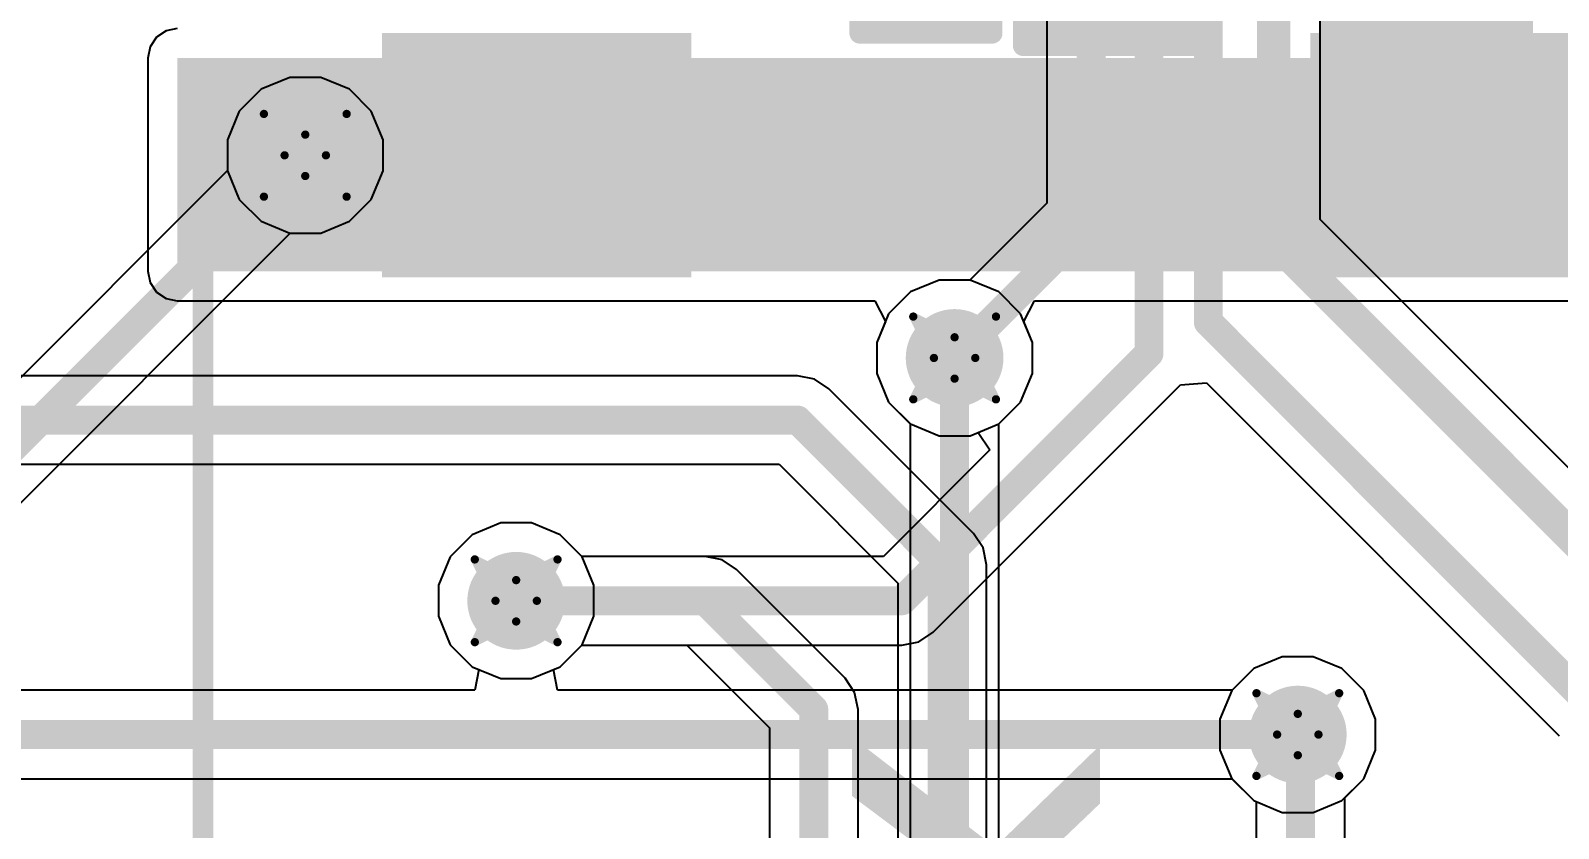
# Model space of a CAD drawing. Header units: inches. Extents: x -3 to 289, y -11 to 89.
# Drawn here: x 107.12 to 116.51, y 3.55 to 8.44 of the extents above; entities that cross this region are included whole.
import ezdxf

# ---------------------------------------------------------------- set-up
doc = ezdxf.new("R2010")
doc.units = ezdxf.units.IN
for name, color, linetype in [('Bottom Layer', 5, 'Continuous'), ('Bottom Overlay', 54, 'Continuous'), ('Drill Drawing', 1, 'Continuous'), ('Layer 1', 16, 'Continuous'), ('Layer 2', 76, 'Continuous'), ('Top Layer', 1, 'Continuous'), ('Top Overlay', 2, 'Continuous'), ('Top Paste', 8, 'Continuous'), ('Top Solder', 216, 'Continuous'), ('Via Holes', 16, 'Continuous')]:
    doc.layers.add(name, color=color, linetype=linetype)
doc.styles.add('Arial_Bold', font='', dxfattribs={"height": 0.2})
doc.styles.get('Arial_Bold').set_extended_font_data('Arial', bold=True)

# ---------------------------------------------------------------- blocks, each defined once
blk = doc.blocks.new('693071010811_1')
at = {"layer": 'Top Layer'}
for points in [[(-5.875, 7.725), (-4.075, 7.725), (-4.075, 6.325), (-5.875, 6.325)], [(-0.175, 7.725), (1.625, 7.725), (1.625, 6.325), (-0.175, 6.325)]]:
    blk.add_hatch(color=1, dxfattribs=at).paths.add_polyline_path(points)
at = {"layer": 'Top Paste'}
for points in [[(-5.875, 7.725), (-4.075, 7.725), (-4.075, 6.325), (-5.875, 6.325)], [(-0.175, 7.725), (1.625, 7.725), (1.625, 6.325), (-0.175, 6.325)]]:
    blk.add_hatch(color=8, dxfattribs=at).paths.add_polyline_path(points)
at = {"layer": 'Top Solder'}
for points in [[(-5.925, 7.775), (-4.025, 7.775), (-4.025, 6.275), (-5.925, 6.275)], [(-0.225, 7.775), (1.675, 7.775), (1.675, 6.275), (-0.225, 6.275)]]:
    blk.add_hatch(color=216, dxfattribs=at).paths.add_polyline_path(points)
at = {"layer": 'Top Overlay'}
for points in [[(-7.025, 7.425, 0.127, 0.127, 0), (-6.1061, 7.425, 0.127, 0.127, 0)], [(-7.025, 7.175, 0.127, 0.127, 0), (-7.025, 7.425, 0.127, 0.127, 0)], [(-3.8439, 7.425, 0.127, 0.127, 0), (-0.4061, 7.425, 0.127, 0.127, 0)], [(-7.025, -4.9439, 0.127, 0.127, 0), (-7.025, 7.175, 0.127, 0.127, 0)]]:
    blk.add_lwpolyline(points, format="xyseb", dxfattribs=at)
for points in [[(-7.0567, 7.425, 0.0635, 0.0635, 1), (-6.9932, 7.425, 0.0635, 0.0635, 1)], [(-7.0567, 7.425, 0.0635, 0.0635, 1), (-6.9932, 7.425, 0.0635, 0.0635, 1)], [(-6.1379, 7.425, 0.0635, 0.0635, 1), (-6.0744, 7.425, 0.0635, 0.0635, 1)], [(-3.8756, 7.425, 0.0635, 0.0635, 1), (-3.8121, 7.425, 0.0635, 0.0635, 1)], [(-0.4379, 7.425, 0.0635, 0.0635, 1), (-0.3744, 7.425, 0.0635, 0.0635, 1)], [(-7.0567, 7.175, 0.0635, 0.0635, 1), (-6.9932, 7.175, 0.0635, 0.0635, 1)], [(-7.0567, 7.175, 0.0635, 0.0635, 1), (-6.9932, 7.175, 0.0635, 0.0635, 1)]]:
    blk.add_lwpolyline(points, format="xyseb", close=True, dxfattribs=at)
blk = doc.blocks.new('C___0603_118')
at = {"layer": 'Top Layer'}
for points in [[(-0.381, 0.4445), (-0.381, -0.4445), (-1.143, -0.4445), (-1.143, 0.4445)], [(1.143, 0.4445), (1.143, -0.4445), (0.381, -0.4445), (0.381, 0.4445)]]:
    blk.add_hatch(color=1, dxfattribs=at).paths.add_polyline_path(points)
at = {"layer": 'Top Paste'}
for points in [[(-0.381, 0.4445), (-0.381, -0.4445), (-1.143, -0.4445), (-1.143, 0.4445)], [(1.143, 0.4445), (1.143, -0.4445), (0.381, -0.4445), (0.381, 0.4445)]]:
    blk.add_hatch(color=8, dxfattribs=at).paths.add_polyline_path(points)
at = {"layer": 'Top Solder'}
for points in [[(-0.321, 0.5045), (-0.321, -0.5045), (-1.203, -0.5045), (-1.203, 0.5045)], [(1.203, 0.5045), (1.203, -0.5045), (0.321, -0.5045), (0.321, 0.5045)]]:
    blk.add_hatch(color=216, dxfattribs=at).paths.add_polyline_path(points)
at = {"layer": 'Top Overlay'}
for points in [[(-0.4572, 0.5334, 0.127, 0.127, 0), (-1.2446, 0.5334, 0.127, 0.127, 0)], [(-1.2446, -0.5334, 0.127, 0.127, 0), (-1.2446, 0.5334, 0.127, 0.127, 0)], [(1.2446, 0.5334, 0.127, 0.127, 0), (0.4572, 0.5334, 0.127, 0.127, 0)], [(1.2446, -0.5334, 0.127, 0.127, 0), (1.2446, 0.5334, 0.127, 0.127, 0)], [(-0.4572, -0.5334, 0.127, 0.127, 0), (-1.2446, -0.5334, 0.127, 0.127, 0)], [(1.2446, -0.5334, 0.127, 0.127, 0), (0.4572, -0.5334, 0.127, 0.127, 0)]]:
    blk.add_lwpolyline(points, format="xyseb", dxfattribs=at)
for points in [[(-1.2764, 0.5334, 0.0635, 0.0635, 1), (-1.2128, 0.5334, 0.0635, 0.0635, 1)], [(-1.2764, 0.5334, 0.0635, 0.0635, 1), (-1.2128, 0.5334, 0.0635, 0.0635, 1)], [(-0.4889, 0.5334, 0.0635, 0.0635, 1), (-0.4254, 0.5334, 0.0635, 0.0635, 1)], [(0.4254, 0.5334, 0.0635, 0.0635, 1), (0.4889, 0.5334, 0.0635, 0.0635, 1)], [(1.2128, 0.5334, 0.0635, 0.0635, 1), (1.2764, 0.5334, 0.0635, 0.0635, 1)], [(1.2128, 0.5334, 0.0635, 0.0635, 1), (1.2764, 0.5334, 0.0635, 0.0635, 1)], [(-1.2764, -0.5334, 0.0635, 0.0635, 1), (-1.2128, -0.5334, 0.0635, 0.0635, 1)], [(-1.2764, -0.5334, 0.0635, 0.0635, 1), (-1.2128, -0.5334, 0.0635, 0.0635, 1)], [(-0.4889, -0.5334, 0.0635, 0.0635, 1), (-0.4254, -0.5334, 0.0635, 0.0635, 1)], [(0.4254, -0.5334, 0.0635, 0.0635, 1), (0.4889, -0.5334, 0.0635, 0.0635, 1)], [(1.2128, -0.5334, 0.0635, 0.0635, 1), (1.2764, -0.5334, 0.0635, 0.0635, 1)], [(1.2128, -0.5334, 0.0635, 0.0635, 1), (1.2764, -0.5334, 0.0635, 0.0635, 1)]]:
    blk.add_lwpolyline(points, format="xyseb", close=True, dxfattribs=at)
blk = doc.blocks.new('____0402_121')
at = {"layer": 'Top Layer'}
for points in [[(-0.6985, -0.3175), (-0.6985, 0.3175), (-0.2413, 0.3175), (-0.2413, -0.3175)], [(0.2413, -0.3175), (0.2413, 0.3175), (0.6985, 0.3175), (0.6985, -0.3175)]]:
    blk.add_hatch(color=1, dxfattribs=at).paths.add_polyline_path(points)
at = {"layer": 'Top Paste'}
for points in [[(-0.6985, -0.3175), (-0.6985, 0.3175), (-0.2413, 0.3175), (-0.2413, -0.3175)], [(0.2413, -0.3175), (0.2413, 0.3175), (0.6985, 0.3175), (0.6985, -0.3175)]]:
    blk.add_hatch(color=8, dxfattribs=at).paths.add_polyline_path(points)
at = {"layer": 'Top Solder'}
for points in [[(-0.7585, -0.3775), (-0.7585, 0.3775), (-0.1813, 0.3775), (-0.1813, -0.3775)], [(0.1813, -0.3775), (0.1813, 0.3775), (0.7585, 0.3775), (0.7585, -0.3775)]]:
    blk.add_hatch(color=216, dxfattribs=at).paths.add_polyline_path(points)
at = {"layer": 'Top Overlay'}
for points in [[(-0.2794, 0.4064, 0.127, 0.127, 0), (-0.7874, 0.4064, 0.127, 0.127, 0)], [(-0.7874, -0.4064, 0.127, 0.127, 0), (-0.7874, 0.4064, 0.127, 0.127, 0)], [(0.7874, 0.4064, 0.127, 0.127, 0), (0.2794, 0.4064, 0.127, 0.127, 0)], [(0.7874, -0.4064, 0.127, 0.127, 0), (0.7874, 0.4064, 0.127, 0.127, 0)], [(-0.2794, -0.4064, 0.127, 0.127, 0), (-0.7874, -0.4064, 0.127, 0.127, 0)], [(0.7874, -0.4064, 0.127, 0.127, 0), (0.2794, -0.4064, 0.127, 0.127, 0)]]:
    blk.add_lwpolyline(points, format="xyseb", dxfattribs=at)
for points in [[(-0.8191, 0.4064, 0.0635, 0.0635, 1), (-0.7556, 0.4064, 0.0635, 0.0635, 1)], [(-0.8191, 0.4064, 0.0635, 0.0635, 1), (-0.7556, 0.4064, 0.0635, 0.0635, 1)], [(-0.3111, 0.4064, 0.0635, 0.0635, 1), (-0.2477, 0.4064, 0.0635, 0.0635, 1)], [(0.2477, 0.4064, 0.0635, 0.0635, 1), (0.3111, 0.4064, 0.0635, 0.0635, 1)], [(0.7556, 0.4064, 0.0635, 0.0635, 1), (0.8191, 0.4064, 0.0635, 0.0635, 1)], [(0.7556, 0.4064, 0.0635, 0.0635, 1), (0.8191, 0.4064, 0.0635, 0.0635, 1)], [(-0.8191, -0.4064, 0.0635, 0.0635, 1), (-0.7556, -0.4064, 0.0635, 0.0635, 1)], [(-0.8191, -0.4064, 0.0635, 0.0635, 1), (-0.7556, -0.4064, 0.0635, 0.0635, 1)], [(-0.3111, -0.4064, 0.0635, 0.0635, 1), (-0.2477, -0.4064, 0.0635, 0.0635, 1)], [(0.2477, -0.4064, 0.0635, 0.0635, 1), (0.3111, -0.4064, 0.0635, 0.0635, 1)], [(0.7556, -0.4064, 0.0635, 0.0635, 1), (0.8191, -0.4064, 0.0635, 0.0635, 1)], [(0.7556, -0.4064, 0.0635, 0.0635, 1), (0.8191, -0.4064, 0.0635, 0.0635, 1)]]:
    blk.add_lwpolyline(points, format="xyseb", close=True, dxfattribs=at)

msp = doc.modelspace()

# ---------------------------------------------------------------- hatches: boundary and pattern name
at = {"layer": 'Bottom Layer'}
h = msp.add_hatch(color=5, dxfattribs=at)
edge = h.paths.add_edge_path()
edge.add_arc((108.8113, 7.678), 0.3, 0, 360)
h = msp.add_hatch(color=5, dxfattribs=at)
edge = h.paths.add_edge_path()
edge.add_arc((112.7988, 6.434), 0.3, 0, 360)
h = msp.add_hatch(color=5, dxfattribs=at)
edge = h.paths.add_edge_path()
edge.add_arc((110.1064, 4.9433), 0.3, 0, 360)
h = msp.add_hatch(color=5, dxfattribs=at)
edge = h.paths.add_edge_path()
edge.add_arc((114.9063, 4.1221), 0.3, 0, 360)
at = {"layer": 'Layer 1'}
h = msp.add_hatch(color=16, dxfattribs=at)
edge = h.paths.add_edge_path()
edge.add_arc((108.8113, 7.678), 0.3, 0, 360)
h = msp.add_hatch(color=16, dxfattribs=at)
edge = h.paths.add_edge_path()
edge.add_arc((112.7988, 6.434), 0.3, 0, 360)
h = msp.add_hatch(color=16, dxfattribs=at)
edge = h.paths.add_edge_path()
edge.add_arc((110.1064, 4.9433), 0.3, 0, 360)
h = msp.add_hatch(color=16, dxfattribs=at)
edge = h.paths.add_edge_path()
edge.add_arc((114.9063, 4.1221), 0.3, 0, 360)
at = {"layer": 'Layer 2'}
h = msp.add_hatch(color=76, dxfattribs=at)
edge = h.paths.add_edge_path()
edge.add_arc((108.8113, 7.678), 0.3, 0, 360)
h = msp.add_hatch(color=76, dxfattribs=at)
edge = h.paths.add_edge_path()
edge.add_arc((112.7988, 6.434), 0.3, 0, 360)
h = msp.add_hatch(color=76, dxfattribs=at)
edge = h.paths.add_edge_path()
edge.add_arc((110.1064, 4.9433), 0.3, 0, 360)
h = msp.add_hatch(color=76, dxfattribs=at)
edge = h.paths.add_edge_path()
edge.add_arc((114.9063, 4.1221), 0.3, 0, 360)
at = {"layer": 'Top Layer'}
for points in [[(115.0376, 6.9917), (116.351, 6.9917), (116.351, 9.4431), (115.0376, 9.4431)], [(122.6025, 8.378), (115.0325, 8.378), (115.0325, 6.978), (122.6025, 6.978)], [(115.1335, 6.9663), (116.9335, 6.9663), (116.9335, 8.3663), (115.1335, 8.3663)], [(108.0257, 6.9663), (116.2278, 6.9663), (116.2278, 8.2747), (108.0257, 8.2747)]]:
    msp.add_hatch(color=1, dxfattribs=at).paths.add_polyline_path(points)
h = msp.add_hatch(color=1, dxfattribs=at)
edge = h.paths.add_edge_path()
edge.add_arc((108.8113, 7.678), 0.3, 0, 360)
h = msp.add_hatch(color=1, dxfattribs=at)
edge = h.paths.add_edge_path()
edge.add_arc((112.7988, 6.434), 0.3, 0, 360)
h = msp.add_hatch(color=1, dxfattribs=at)
edge = h.paths.add_edge_path()
edge.add_arc((110.1064, 4.9433), 0.3, 0, 360)
h = msp.add_hatch(color=1, dxfattribs=at)
edge = h.paths.add_edge_path()
edge.add_arc((114.9063, 4.1221), 0.3, 0, 360)
at = {"layer": 'Via Holes'}
h = msp.add_hatch(color=7, dxfattribs=at)
edge = h.paths.add_edge_path()
edge.add_arc((108.8113, 7.678), 0.15, 0, 360)
h = msp.add_hatch(color=7, dxfattribs=at)
edge = h.paths.add_edge_path()
edge.add_arc((112.7988, 6.434), 0.15, 0, 360)
h = msp.add_hatch(color=7, dxfattribs=at)
edge = h.paths.add_edge_path()
edge.add_arc((110.1064, 4.9433), 0.15, 0, 360)
h = msp.add_hatch(color=7, dxfattribs=at)
edge = h.paths.add_edge_path()
edge.add_arc((114.9063, 4.1221), 0.15, 0, 360)

# ---------------------------------------------------------------- linework, layer by layer
at = {"layer": 'Bottom Layer'}
for p, q in [((108.5407, 8.0831), (108.4063, 7.9487)), ((108.7163, 8.1558), (108.5407, 8.0831)), ((108.9064, 8.1558), (108.7163, 8.1558)), ((109.082, 8.0831), (108.9064, 8.1558)), ((109.2164, 7.9487), (109.082, 8.0831)), ((108.4063, 7.9487), (108.3335, 7.7731)), ((109.2891, 7.7731), (109.2164, 7.9487)), ((108.3335, 7.7731), (108.3335, 7.583)), ((109.2891, 7.583), (109.2891, 7.7731)), ((108.3335, 7.583), (108.4063, 7.4074)), ((109.2164, 7.4074), (109.2891, 7.583)), ((108.4063, 7.4074), (108.5407, 7.273)), ((109.082, 7.273), (109.2164, 7.4074)), ((108.5407, 7.273), (108.7163, 7.2002)), ((108.9064, 7.2002), (109.082, 7.273)), ((108.7163, 7.2002), (108.9064, 7.2002)), ((112.7037, 6.9118), (112.5281, 6.839)), ((112.8938, 6.9118), (112.7037, 6.9118)), ((113.0694, 6.839), (112.8938, 6.9118)), ((112.5281, 6.839), (112.3937, 6.7046)), ((113.2038, 6.7046), (113.0694, 6.839)), ((112.3937, 6.7046), (112.321, 6.529)), ((113.2766, 6.529), (113.2038, 6.7046)), ((112.321, 6.529), (112.321, 6.3389)), ((113.2766, 6.3389), (113.2766, 6.529)), ((112.321, 6.3389), (112.3937, 6.1633)), ((113.2038, 6.1633), (113.2766, 6.3389)), ((112.3937, 6.1633), (112.5269, 6.0302)), ((113.0707, 6.0302), (113.2038, 6.1633)), ((112.5269, 6.0302), (112.5269, -3.93)), ((113.0707, -3.93), (113.0707, 6.0302)), ((109.8357, 5.3483), (109.7013, 5.2139)), ((110.0113, 5.4211), (109.8357, 5.3483)), ((110.2014, 5.4211), (110.0113, 5.4211)), ((110.377, 5.3483), (110.2014, 5.4211)), ((110.5102, 5.2152), (110.377, 5.3483)), ((109.7013, 5.2139), (109.6286, 5.0383)), ((111.2669, 5.2152), (110.5102, 5.2152)), ((111.3709, 5.1945), (111.2669, 5.2152)), ((111.4592, 5.1356), (111.3709, 5.1945)), ((112.1261, 4.4686), (111.4592, 5.1356)), ((109.6286, 5.0383), (109.6286, 4.8482)), ((109.6286, 4.8482), (109.7013, 4.6726)), ((109.7013, 4.6726), (109.8357, 4.5382)), ((110.377, 4.5382), (110.5102, 4.6713)), ((110.5102, 4.6713), (111.1542, 4.6713)), ((111.1542, 4.6713), (111.6619, 4.1637)), ((114.8112, 4.5999), (114.6356, 4.5271)), ((115.0013, 4.5999), (114.8112, 4.5999)), ((115.1769, 4.5271), (115.0013, 4.5999)), ((109.8357, 4.5382), (110.0113, 4.4655)), ((110.2014, 4.4655), (110.377, 4.5382)), ((114.6356, 4.5271), (114.5012, 4.3927)), ((115.3113, 4.3927), (115.1769, 4.5271)), ((110.0113, 4.4655), (110.2014, 4.4655)), ((112.185, 4.3804), (112.1261, 4.4686)), ((112.2057, 4.2763), (112.185, 4.3804)), ((114.5012, 4.3927), (114.4285, 4.2171)), ((115.3841, 4.2171), (115.3113, 4.3927)), ((112.2057, 0.2858), (112.2057, 4.2763)), ((111.6619, 4.1637), (111.6619, 0.3984)), ((114.4285, 4.2171), (114.4285, 4.027)), ((115.3841, 4.027), (115.3841, 4.2171)), ((114.4285, 4.027), (114.5012, 3.8514)), ((115.3113, 3.8514), (115.3841, 4.027)), ((114.5012, 3.8514), (114.6356, 3.717)), ((115.1769, 3.717), (115.3113, 3.8514)), ((114.6356, 3.717), (114.8112, 3.6443)), ((115.0013, 3.6443), (115.1769, 3.717)), ((114.8112, 3.6443), (115.0013, 3.6443))]:
    msp.add_line(p, q, dxfattribs=at)
for points in [[(112.7988, -5.6706, 0.1778, 0.1778, 0), (112.7988, 6.434, 0.1778, 0.1778, 0)], [(110.1064, 4.9433, 0.1778, 0.1778, 0), (111.2669, 4.9433, 0.1778, 0.1778, 0)], [(111.2669, 4.9433, 0.1778, 0.1778, 0), (111.9338, 4.2763, 0.1778, 0.1778, 0)], [(111.9338, 0.2858, 0.1778, 0.1778, 0), (111.9338, 4.2763, 0.1778, 0.1778, 0)]]:
    msp.add_lwpolyline(points, format="xyseb", dxfattribs=at)
for points in [[(112.7543, 6.434, 0.0889, 0.0889, 1), (112.8432, 6.434, 0.0889, 0.0889, 1)], [(110.0619, 4.9433, 0.0889, 0.0889, 1), (110.1508, 4.9433, 0.0889, 0.0889, 1)], [(111.2224, 4.9433, 0.0889, 0.0889, 1), (111.3113, 4.9433, 0.0889, 0.0889, 1)], [(111.2224, 4.9433, 0.0889, 0.0889, 1), (111.3113, 4.9433, 0.0889, 0.0889, 1)], [(111.8894, 4.2763, 0.0889, 0.0889, 1), (111.9783, 4.2763, 0.0889, 0.0889, 1)], [(111.8894, 4.2763, 0.0889, 0.0889, 1), (111.9783, 4.2763, 0.0889, 0.0889, 1)]]:
    msp.add_lwpolyline(points, format="xyseb", close=True, dxfattribs=at)
at = {"layer": 'Drill Drawing'}
for points in [[(108.5573, 7.932, 0.0508, 0.0508, 0), (108.8113, 7.805, 0.0508, 0.0508, 0)], [(108.5573, 7.932, 0.0508, 0.0508, 0), (108.6843, 7.678, 0.0508, 0.0508, 0)], [(108.8113, 7.805, 0.0508, 0.0508, 0), (109.0653, 7.932, 0.0508, 0.0508, 0)], [(108.9383, 7.678, 0.0508, 0.0508, 0), (109.0653, 7.932, 0.0508, 0.0508, 0)], [(108.5573, 7.424, 0.0508, 0.0508, 0), (108.6843, 7.678, 0.0508, 0.0508, 0)], [(108.9383, 7.678, 0.0508, 0.0508, 0), (109.0653, 7.424, 0.0508, 0.0508, 0)], [(108.5573, 7.424, 0.0508, 0.0508, 0), (108.8113, 7.551, 0.0508, 0.0508, 0)], [(108.8113, 7.551, 0.0508, 0.0508, 0), (109.0653, 7.424, 0.0508, 0.0508, 0)], [(112.5448, 6.688, 0.0508, 0.0508, 0), (112.7988, 6.561, 0.0508, 0.0508, 0)], [(112.5448, 6.688, 0.0508, 0.0508, 0), (112.6718, 6.434, 0.0508, 0.0508, 0)], [(112.7988, 6.561, 0.0508, 0.0508, 0), (113.0528, 6.688, 0.0508, 0.0508, 0)], [(112.9258, 6.434, 0.0508, 0.0508, 0), (113.0528, 6.688, 0.0508, 0.0508, 0)], [(112.5448, 6.18, 0.0508, 0.0508, 0), (112.6718, 6.434, 0.0508, 0.0508, 0)], [(112.9258, 6.434, 0.0508, 0.0508, 0), (113.0528, 6.18, 0.0508, 0.0508, 0)], [(112.5448, 6.18, 0.0508, 0.0508, 0), (112.7988, 6.307, 0.0508, 0.0508, 0)], [(112.7988, 6.307, 0.0508, 0.0508, 0), (113.0528, 6.18, 0.0508, 0.0508, 0)], [(109.8524, 5.1973, 0.0508, 0.0508, 0), (110.1064, 5.0703, 0.0508, 0.0508, 0)], [(109.8524, 5.1973, 0.0508, 0.0508, 0), (109.9794, 4.9433, 0.0508, 0.0508, 0)], [(110.1064, 5.0703, 0.0508, 0.0508, 0), (110.3604, 5.1973, 0.0508, 0.0508, 0)], [(110.2334, 4.9433, 0.0508, 0.0508, 0), (110.3604, 5.1973, 0.0508, 0.0508, 0)], [(109.8524, 4.6893, 0.0508, 0.0508, 0), (109.9794, 4.9433, 0.0508, 0.0508, 0)], [(110.2334, 4.9433, 0.0508, 0.0508, 0), (110.3604, 4.6893, 0.0508, 0.0508, 0)], [(109.8524, 4.6893, 0.0508, 0.0508, 0), (110.1064, 4.8163, 0.0508, 0.0508, 0)], [(110.1064, 4.8163, 0.0508, 0.0508, 0), (110.3604, 4.6893, 0.0508, 0.0508, 0)], [(114.6523, 4.3761, 0.0508, 0.0508, 0), (114.9063, 4.2491, 0.0508, 0.0508, 0)], [(114.6523, 4.3761, 0.0508, 0.0508, 0), (114.7793, 4.1221, 0.0508, 0.0508, 0)], [(114.9063, 4.2491, 0.0508, 0.0508, 0), (115.1603, 4.3761, 0.0508, 0.0508, 0)], [(115.0333, 4.1221, 0.0508, 0.0508, 0), (115.1603, 4.3761, 0.0508, 0.0508, 0)], [(114.6523, 3.8681, 0.0508, 0.0508, 0), (114.7793, 4.1221, 0.0508, 0.0508, 0)], [(115.0333, 4.1221, 0.0508, 0.0508, 0), (115.1603, 3.8681, 0.0508, 0.0508, 0)], [(114.6523, 3.8681, 0.0508, 0.0508, 0), (114.9063, 3.9951, 0.0508, 0.0508, 0)], [(114.9063, 3.9951, 0.0508, 0.0508, 0), (115.1603, 3.8681, 0.0508, 0.0508, 0)]]:
    msp.add_lwpolyline(points, format="xyseb", dxfattribs=at)
for points in [[(108.5446, 7.932, 0.0254, 0.0254, 1), (108.57, 7.932, 0.0254, 0.0254, 1)], [(108.5446, 7.932, 0.0254, 0.0254, 1), (108.57, 7.932, 0.0254, 0.0254, 1)], [(109.0526, 7.932, 0.0254, 0.0254, 1), (109.078, 7.932, 0.0254, 0.0254, 1)], [(109.0526, 7.932, 0.0254, 0.0254, 1), (109.078, 7.932, 0.0254, 0.0254, 1)], [(108.7986, 7.805, 0.0254, 0.0254, 1), (108.824, 7.805, 0.0254, 0.0254, 1)], [(108.7986, 7.805, 0.0254, 0.0254, 1), (108.824, 7.805, 0.0254, 0.0254, 1)], [(108.6716, 7.678, 0.0254, 0.0254, 1), (108.697, 7.678, 0.0254, 0.0254, 1)], [(108.6716, 7.678, 0.0254, 0.0254, 1), (108.697, 7.678, 0.0254, 0.0254, 1)], [(108.9256, 7.678, 0.0254, 0.0254, 1), (108.951, 7.678, 0.0254, 0.0254, 1)], [(108.9256, 7.678, 0.0254, 0.0254, 1), (108.951, 7.678, 0.0254, 0.0254, 1)], [(108.7986, 7.551, 0.0254, 0.0254, 1), (108.824, 7.551, 0.0254, 0.0254, 1)], [(108.7986, 7.551, 0.0254, 0.0254, 1), (108.824, 7.551, 0.0254, 0.0254, 1)], [(108.5446, 7.424, 0.0254, 0.0254, 1), (108.57, 7.424, 0.0254, 0.0254, 1)], [(108.5446, 7.424, 0.0254, 0.0254, 1), (108.57, 7.424, 0.0254, 0.0254, 1)], [(109.0526, 7.424, 0.0254, 0.0254, 1), (109.078, 7.424, 0.0254, 0.0254, 1)], [(109.0526, 7.424, 0.0254, 0.0254, 1), (109.078, 7.424, 0.0254, 0.0254, 1)], [(112.5321, 6.688, 0.0254, 0.0254, 1), (112.5575, 6.688, 0.0254, 0.0254, 1)], [(112.5321, 6.688, 0.0254, 0.0254, 1), (112.5575, 6.688, 0.0254, 0.0254, 1)], [(113.0401, 6.688, 0.0254, 0.0254, 1), (113.0655, 6.688, 0.0254, 0.0254, 1)], [(113.0401, 6.688, 0.0254, 0.0254, 1), (113.0655, 6.688, 0.0254, 0.0254, 1)], [(112.7861, 6.561, 0.0254, 0.0254, 1), (112.8115, 6.561, 0.0254, 0.0254, 1)], [(112.7861, 6.561, 0.0254, 0.0254, 1), (112.8115, 6.561, 0.0254, 0.0254, 1)], [(112.6591, 6.434, 0.0254, 0.0254, 1), (112.6845, 6.434, 0.0254, 0.0254, 1)], [(112.6591, 6.434, 0.0254, 0.0254, 1), (112.6845, 6.434, 0.0254, 0.0254, 1)], [(112.9131, 6.434, 0.0254, 0.0254, 1), (112.9385, 6.434, 0.0254, 0.0254, 1)], [(112.9131, 6.434, 0.0254, 0.0254, 1), (112.9385, 6.434, 0.0254, 0.0254, 1)], [(112.7861, 6.307, 0.0254, 0.0254, 1), (112.8115, 6.307, 0.0254, 0.0254, 1)], [(112.7861, 6.307, 0.0254, 0.0254, 1), (112.8115, 6.307, 0.0254, 0.0254, 1)], [(112.5321, 6.18, 0.0254, 0.0254, 1), (112.5575, 6.18, 0.0254, 0.0254, 1)], [(112.5321, 6.18, 0.0254, 0.0254, 1), (112.5575, 6.18, 0.0254, 0.0254, 1)], [(113.0401, 6.18, 0.0254, 0.0254, 1), (113.0655, 6.18, 0.0254, 0.0254, 1)], [(113.0401, 6.18, 0.0254, 0.0254, 1), (113.0655, 6.18, 0.0254, 0.0254, 1)], [(109.8397, 5.1973, 0.0254, 0.0254, 1), (109.8651, 5.1973, 0.0254, 0.0254, 1)], [(109.8397, 5.1973, 0.0254, 0.0254, 1), (109.8651, 5.1973, 0.0254, 0.0254, 1)], [(110.3477, 5.1973, 0.0254, 0.0254, 1), (110.3731, 5.1973, 0.0254, 0.0254, 1)], [(110.3477, 5.1973, 0.0254, 0.0254, 1), (110.3731, 5.1973, 0.0254, 0.0254, 1)], [(110.0937, 5.0703, 0.0254, 0.0254, 1), (110.1191, 5.0703, 0.0254, 0.0254, 1)], [(110.0937, 5.0703, 0.0254, 0.0254, 1), (110.1191, 5.0703, 0.0254, 0.0254, 1)], [(109.9667, 4.9433, 0.0254, 0.0254, 1), (109.9921, 4.9433, 0.0254, 0.0254, 1)], [(109.9667, 4.9433, 0.0254, 0.0254, 1), (109.9921, 4.9433, 0.0254, 0.0254, 1)], [(110.2207, 4.9433, 0.0254, 0.0254, 1), (110.2461, 4.9433, 0.0254, 0.0254, 1)], [(110.2207, 4.9433, 0.0254, 0.0254, 1), (110.2461, 4.9433, 0.0254, 0.0254, 1)], [(110.0937, 4.8163, 0.0254, 0.0254, 1), (110.1191, 4.8163, 0.0254, 0.0254, 1)], [(110.0937, 4.8163, 0.0254, 0.0254, 1), (110.1191, 4.8163, 0.0254, 0.0254, 1)], [(109.8397, 4.6893, 0.0254, 0.0254, 1), (109.8651, 4.6893, 0.0254, 0.0254, 1)], [(109.8397, 4.6893, 0.0254, 0.0254, 1), (109.8651, 4.6893, 0.0254, 0.0254, 1)], [(110.3477, 4.6893, 0.0254, 0.0254, 1), (110.3731, 4.6893, 0.0254, 0.0254, 1)], [(110.3477, 4.6893, 0.0254, 0.0254, 1), (110.3731, 4.6893, 0.0254, 0.0254, 1)], [(114.6396, 4.3761, 0.0254, 0.0254, 1), (114.665, 4.3761, 0.0254, 0.0254, 1)], [(114.6396, 4.3761, 0.0254, 0.0254, 1), (114.665, 4.3761, 0.0254, 0.0254, 1)], [(115.1476, 4.3761, 0.0254, 0.0254, 1), (115.173, 4.3761, 0.0254, 0.0254, 1)], [(115.1476, 4.3761, 0.0254, 0.0254, 1), (115.173, 4.3761, 0.0254, 0.0254, 1)], [(114.8936, 4.2491, 0.0254, 0.0254, 1), (114.919, 4.2491, 0.0254, 0.0254, 1)], [(114.8936, 4.2491, 0.0254, 0.0254, 1), (114.919, 4.2491, 0.0254, 0.0254, 1)], [(114.7666, 4.1221, 0.0254, 0.0254, 1), (114.792, 4.1221, 0.0254, 0.0254, 1)], [(114.7666, 4.1221, 0.0254, 0.0254, 1), (114.792, 4.1221, 0.0254, 0.0254, 1)], [(115.0206, 4.1221, 0.0254, 0.0254, 1), (115.046, 4.1221, 0.0254, 0.0254, 1)], [(115.0206, 4.1221, 0.0254, 0.0254, 1), (115.046, 4.1221, 0.0254, 0.0254, 1)], [(114.8936, 3.9951, 0.0254, 0.0254, 1), (114.919, 3.9951, 0.0254, 0.0254, 1)], [(114.8936, 3.9951, 0.0254, 0.0254, 1), (114.919, 3.9951, 0.0254, 0.0254, 1)], [(114.6396, 3.8681, 0.0254, 0.0254, 1), (114.665, 3.8681, 0.0254, 0.0254, 1)], [(114.6396, 3.8681, 0.0254, 0.0254, 1), (114.665, 3.8681, 0.0254, 0.0254, 1)], [(115.1476, 3.8681, 0.0254, 0.0254, 1), (115.173, 3.8681, 0.0254, 0.0254, 1)], [(115.1476, 3.8681, 0.0254, 0.0254, 1), (115.173, 3.8681, 0.0254, 0.0254, 1)]]:
    msp.add_lwpolyline(points, format="xyseb", close=True, dxfattribs=at)
at = {"layer": 'Layer 1'}
for p, q in [((108.5407, 8.0831), (108.4063, 7.9487)), ((108.7163, 8.1558), (108.5407, 8.0831)), ((108.9064, 8.1558), (108.7163, 8.1558)), ((109.082, 8.0831), (108.9064, 8.1558)), ((109.2164, 7.9487), (109.082, 8.0831)), ((108.4063, 7.9487), (108.3335, 7.7731)), ((109.2891, 7.7731), (109.2164, 7.9487)), ((108.3335, 7.7731), (108.3335, 7.5848)), ((109.2891, 7.583), (109.2891, 7.7731)), ((108.3335, 7.5848), (105.872, 5.1233)), ((109.2164, 7.4074), (109.2891, 7.583)), ((109.082, 7.273), (109.2164, 7.4074)), ((108.9064, 7.2002), (109.082, 7.273)), ((106.177, 4.6591), (108.7181, 7.2002)), ((108.7181, 7.2002), (108.9064, 7.2002)), ((112.7037, 6.9118), (112.5281, 6.839)), ((112.8938, 6.9118), (112.7037, 6.9118)), ((113.0694, 6.839), (112.8938, 6.9118)), ((112.5281, 6.839), (112.3937, 6.7046)), ((113.2038, 6.7046), (113.0694, 6.839)), ((112.3937, 6.7046), (112.321, 6.529)), ((113.2766, 6.529), (113.2038, 6.7046)), ((112.321, 6.529), (112.321, 6.3389)), ((113.2766, 6.3389), (113.2766, 6.529)), ((112.321, 6.3389), (112.3937, 6.1633)), ((113.2038, 6.1633), (113.2766, 6.3389)), ((112.3937, 6.1633), (112.5281, 6.0289)), ((113.0694, 6.0289), (113.2038, 6.1633)), ((112.5281, 6.0289), (112.7037, 5.9562)), ((112.8938, 5.9562), (113.0694, 6.0289)), ((112.7037, 5.9562), (112.8938, 5.9562)), ((109.8357, 5.3483), (109.7013, 5.2139)), ((110.0113, 5.4211), (109.8357, 5.3483)), ((110.2014, 5.4211), (110.0113, 5.4211)), ((110.377, 5.3483), (110.2014, 5.4211)), ((110.5114, 5.2139), (110.377, 5.3483)), ((109.7013, 5.2139), (109.6286, 5.0383)), ((110.5842, 5.0383), (110.5114, 5.2139)), ((109.6286, 5.0383), (109.6286, 4.8482)), ((110.5842, 4.8482), (110.5842, 5.0383)), ((109.6286, 4.8482), (109.7013, 4.6726)), ((110.5114, 4.6726), (110.5842, 4.8482)), ((109.7013, 4.6726), (109.8357, 4.5382)), ((110.377, 4.5382), (110.5114, 4.6726)), ((114.8112, 4.5999), (114.6356, 4.5271)), ((115.0013, 4.5999), (114.8112, 4.5999)), ((115.1769, 4.5271), (115.0013, 4.5999)), ((109.8357, 4.5382), (109.8773, 4.521)), ((109.8773, 4.521), (109.8521, 4.394)), ((110.3354, 4.521), (110.377, 4.5382)), ((110.3607, 4.394), (110.3354, 4.521)), ((114.6356, 4.5271), (114.5025, 4.394)), ((115.3113, 4.3927), (115.1769, 4.5271)), ((109.8521, 4.394), (101.9463, 4.394)), ((114.5025, 4.394), (110.3607, 4.394)), ((115.3841, 4.2171), (115.3113, 4.3927)), ((115.3841, 4.027), (115.3841, 4.2171)), ((115.3113, 3.8514), (115.3841, 4.027)), ((101.8974, 3.8501), (114.5025, 3.8501)), ((114.5025, 3.8501), (114.6356, 3.717)), ((115.1769, 3.717), (115.3113, 3.8514)), ((114.6356, 3.717), (114.8112, 3.6443)), ((115.0013, 3.6443), (115.1769, 3.717)), ((114.8112, 3.6443), (115.0013, 3.6443))]:
    msp.add_line(p, q, dxfattribs=at)
for points in [[(105.9847, 4.8514, 0.1778, 0.1778, 0), (108.8113, 7.678, 0.1778, 0.1778, 0)], [(101.4936, 4.1221, 0.1778, 0.1778, 0), (114.9063, 4.1221, 0.1778, 0.1778, 0)]]:
    msp.add_lwpolyline(points, format="xyseb", dxfattribs=at)
for points in [[(108.7669, 7.678, 0.0889, 0.0889, 1), (108.8558, 7.678, 0.0889, 0.0889, 1)], [(114.8618, 4.1221, 0.0889, 0.0889, 1), (114.9507, 4.1221, 0.0889, 0.0889, 1)]]:
    msp.add_lwpolyline(points, format="xyseb", close=True, dxfattribs=at)
at = {"layer": 'Layer 2'}
for p, q in [((115.0428, 7.2846), (115.0428, 13.4918)), ((113.3651, 12.9149), (113.3651, 7.3848)), ((108.5407, 8.0831), (108.4063, 7.9487)), ((108.7163, 8.1558), (108.5407, 8.0831)), ((108.9064, 8.1558), (108.7163, 8.1558)), ((109.082, 8.0831), (108.9064, 8.1558)), ((109.2164, 7.9487), (109.082, 8.0831)), ((108.4063, 7.9487), (108.3335, 7.7731)), ((109.2891, 7.7731), (109.2164, 7.9487)), ((108.3335, 7.7731), (108.3335, 7.583)), ((109.2891, 7.583), (109.2891, 7.7731)), ((108.3335, 7.583), (108.4063, 7.4074)), ((109.2164, 7.4074), (109.2891, 7.583)), ((108.4063, 7.4074), (108.5407, 7.273)), ((109.082, 7.273), (109.2164, 7.4074)), ((113.3651, 7.3848), (112.892, 6.9118)), ((108.5407, 7.273), (108.7163, 7.2002)), ((108.9064, 7.2002), (109.082, 7.273)), ((117.8303, 4.497), (115.0428, 7.2846)), ((108.7163, 7.2002), (108.9064, 7.2002)), ((112.7037, 6.9118), (112.5281, 6.839)), ((112.892, 6.9118), (112.7037, 6.9118)), ((112.5281, 6.839), (112.3937, 6.7046)), ((112.3937, 6.7046), (112.321, 6.529)), ((112.321, 6.529), (112.321, 6.3389)), ((112.321, 6.3389), (112.3937, 6.1633)), ((112.6664, 4.751), (114.181, 6.2656)), ((114.181, 6.2656), (114.1858, 6.2695)), ((114.1858, 6.2695), (114.3453, 6.2809)), ((114.3453, 6.2809), (116.512, 4.1142)), ((112.3937, 6.1633), (112.5281, 6.0289)), ((112.5281, 6.0289), (112.7037, 5.9562)), ((112.7037, 5.9562), (112.8938, 5.9562)), ((112.8938, 5.9562), (112.9435, 5.9767)), ((112.9435, 5.9767), (113.0154, 5.8691)), ((113.0154, 5.8691), (112.3615, 5.2152)), ((109.8357, 5.3483), (109.7013, 5.2139)), ((110.0113, 5.4211), (109.8357, 5.3483)), ((110.2014, 5.4211), (110.0113, 5.4211)), ((110.377, 5.3483), (110.2014, 5.4211)), ((110.5102, 5.2152), (110.377, 5.3483)), ((109.7013, 5.2139), (109.6286, 5.0383)), ((112.3615, 5.2152), (110.5102, 5.2152)), ((109.6286, 5.0383), (109.6286, 4.8482)), ((109.6286, 4.8482), (109.7013, 4.6726)), ((112.4742, 4.6713), (112.5782, 4.692)), ((112.5782, 4.692), (112.6664, 4.751)), ((109.7013, 4.6726), (109.8357, 4.5382)), ((110.377, 4.5382), (110.5102, 4.6713)), ((110.5102, 4.6713), (112.4742, 4.6713)), ((114.8112, 4.5999), (114.6356, 4.5271)), ((115.0013, 4.5999), (114.8112, 4.5999)), ((115.1769, 4.5271), (115.0013, 4.5999)), ((109.8357, 4.5382), (110.0113, 4.4655)), ((110.2014, 4.4655), (110.377, 4.5382)), ((114.6356, 4.5271), (114.5012, 4.3927)), ((115.3113, 4.3927), (115.1769, 4.5271)), ((110.0113, 4.4655), (110.2014, 4.4655)), ((114.5012, 4.3927), (114.4285, 4.2171)), ((115.3841, 4.2171), (115.3113, 4.3927)), ((114.4285, 4.2171), (114.4285, 4.027)), ((115.3841, 4.027), (115.3841, 4.2171)), ((114.4285, 4.027), (114.5012, 3.8514)), ((115.3113, 3.8514), (115.3841, 4.027)), ((114.5012, 3.8514), (114.6356, 3.717)), ((115.1769, 3.717), (115.3113, 3.8514)), ((114.6356, 3.717), (114.8112, 3.6443)), ((115.0013, 3.6443), (115.1769, 3.717)), ((114.8112, 3.6443), (115.0013, 3.6443))]:
    msp.add_line(p, q, dxfattribs=at)
for points in [[(114.7579, 7.1666, 0.2032, 0.2032, 0), (114.7579, 13.4919, 0.2032, 0.2032, 0)], [(114.3568, 6.654, 0.1778, 0.1778, 0), (114.3568, 13.3257, 0.1778, 0.1778, 0)], [(113.9926, 6.4617, 0.1778, 0.1778, 0), (113.9926, 13.1749, 0.1778, 0.1778, 0)], [(113.637, 7.2722, 0.1778, 0.1778, 0), (113.637, 13.0276, 0.1778, 0.1778, 0)], [(112.7988, 6.434, 0.1778, 0.1778, 0), (113.637, 7.2722, 0.1778, 0.1778, 0)], [(114.7579, 7.1666, 0.2032, 0.2032, 0), (117.9165, 4.0079, 0.2032, 0.2032, 0)], [(114.3568, 6.654, 0.1778, 0.1778, 0), (116.9898, 4.021, 0.1778, 0.1778, 0)], [(112.4742, 4.9433, 0.1778, 0.1778, 0), (113.9926, 6.4617, 0.1778, 0.1778, 0)], [(110.1064, 4.9433, 0.1778, 0.1778, 0), (110.13, 4.9433, 0.1778, 0.1778, 0)], [(110.13, 4.9433, 0.1778, 0.1778, 0), (112.4742, 4.9433, 0.1778, 0.1778, 0)]]:
    msp.add_lwpolyline(points, format="xyseb", dxfattribs=at)
for points in [[(113.5925, 7.2722, 0.0889, 0.0889, 1), (113.6814, 7.2722, 0.0889, 0.0889, 1)], [(113.5925, 7.2722, 0.0889, 0.0889, 1), (113.6814, 7.2722, 0.0889, 0.0889, 1)], [(114.7071, 7.1666, 0.1016, 0.1016, 1), (114.8087, 7.1666, 0.1016, 0.1016, 1)], [(114.7071, 7.1666, 0.1016, 0.1016, 1), (114.8087, 7.1666, 0.1016, 0.1016, 1)], [(114.3123, 6.654, 0.0889, 0.0889, 1), (114.4012, 6.654, 0.0889, 0.0889, 1)], [(114.3123, 6.654, 0.0889, 0.0889, 1), (114.4012, 6.654, 0.0889, 0.0889, 1)], [(112.7543, 6.434, 0.0889, 0.0889, 1), (112.8432, 6.434, 0.0889, 0.0889, 1)], [(113.9481, 6.4617, 0.0889, 0.0889, 1), (114.037, 6.4617, 0.0889, 0.0889, 1)], [(113.9481, 6.4617, 0.0889, 0.0889, 1), (114.037, 6.4617, 0.0889, 0.0889, 1)], [(110.0619, 4.9433, 0.0889, 0.0889, 1), (110.1508, 4.9433, 0.0889, 0.0889, 1)], [(110.0856, 4.9433, 0.0889, 0.0889, 1), (110.1745, 4.9433, 0.0889, 0.0889, 1)], [(110.0856, 4.9433, 0.0889, 0.0889, 1), (110.1745, 4.9433, 0.0889, 0.0889, 1)], [(112.4297, 4.9433, 0.0889, 0.0889, 1), (112.5186, 4.9433, 0.0889, 0.0889, 1)], [(112.4297, 4.9433, 0.0889, 0.0889, 1), (112.5186, 4.9433, 0.0889, 0.0889, 1)]]:
    msp.add_lwpolyline(points, format="xyseb", close=True, dxfattribs=at)
at = {"layer": 'Top Layer'}
for p, q in [((108.0257, 8.456), (107.9563, 8.4422)), ((107.8975, 8.4029), (107.8582, 8.3441)), ((107.9563, 8.4422), (107.8975, 8.4029)), ((107.8582, 8.3441), (107.8444, 8.2747)), ((107.8444, 8.2747), (107.8444, 6.9663)), ((107.8444, 6.9663), (107.8582, 6.8969)), ((107.8582, 6.8969), (107.8975, 6.8381)), ((107.8975, 6.8381), (107.9563, 6.7988)), ((107.9563, 6.7988), (108.0257, 6.785)), ((108.0257, 6.785), (112.3082, 6.785)), ((112.3082, 6.785), (112.3744, 6.658)), ((113.2231, 6.658), (113.2894, 6.785)), ((113.2894, 6.785), (116.9335, 6.785)), ((112.3744, 6.658), (112.321, 6.529)), ((113.2766, 6.529), (113.2231, 6.658)), ((112.321, 6.529), (112.321, 6.3389)), ((113.2766, 6.3389), (113.2766, 6.529)), ((111.8343, 6.3249), (106.989, 6.3249)), ((111.9383, 6.3042), (111.8343, 6.3249)), ((112.0266, 6.2453), (111.9383, 6.3042)), ((112.321, 6.3389), (112.3937, 6.1633)), ((113.2038, 6.1633), (113.2766, 6.3389)), ((112.9148, 5.357), (112.0266, 6.2453)), ((112.3937, 6.1633), (112.5281, 6.0289)), ((113.0694, 6.0289), (113.2038, 6.1633)), ((112.5281, 6.0289), (112.7037, 5.9562)), ((112.8938, 5.9562), (113.0694, 6.0289)), ((112.7037, 5.9562), (112.8938, 5.9562)), ((106.8764, 5.7811), (111.7216, 5.7811)), ((111.7216, 5.7811), (112.4506, 5.0521)), ((109.8357, 5.3483), (109.7013, 5.2139)), ((110.0113, 5.4211), (109.8357, 5.3483)), ((110.2014, 5.4211), (110.0113, 5.4211)), ((110.377, 5.3483), (110.2014, 5.4211)), ((110.5114, 5.2139), (110.377, 5.3483)), ((112.9737, 5.2688), (112.9148, 5.357)), ((112.9944, 5.1648), (112.9737, 5.2688)), ((109.7013, 5.2139), (109.6286, 5.0383)), ((110.5842, 5.0383), (110.5114, 5.2139)), ((112.9944, 5.1647), (112.9944, 5.1648)), ((112.9944, -1.6941), (112.9944, 5.1647)), ((109.6286, 5.0383), (109.6286, 4.8482)), ((110.5842, 4.8482), (110.5842, 5.0383)), ((112.4506, 5.0521), (112.4506, -1.6941)), ((109.6286, 4.8482), (109.7013, 4.6726)), ((110.5114, 4.6726), (110.5842, 4.8482)), ((109.7013, 4.6726), (109.8357, 4.5382)), ((110.377, 4.5382), (110.5114, 4.6726)), ((114.8112, 4.5999), (114.6356, 4.5271)), ((115.0013, 4.5999), (114.8112, 4.5999)), ((115.1769, 4.5271), (115.0013, 4.5999)), ((109.8357, 4.5382), (110.0113, 4.4655)), ((110.2014, 4.4655), (110.377, 4.5382)), ((114.6356, 4.5271), (114.5012, 4.3927)), ((115.3113, 4.3927), (115.1769, 4.5271)), ((110.0113, 4.4655), (110.2014, 4.4655)), ((114.5012, 4.3927), (114.4285, 4.2171)), ((115.3841, 4.2171), (115.3113, 4.3927)), ((114.4285, 4.2171), (114.4285, 4.027)), ((115.3841, 4.027), (115.3841, 4.2171)), ((114.4285, 4.027), (114.5012, 3.8514)), ((115.3113, 3.8514), (115.3841, 4.027)), ((114.5012, 3.8514), (114.6356, 3.717)), ((115.1944, 3.7345), (115.3113, 3.8514)), ((114.6356, 3.717), (114.6506, 3.7108)), ((114.6506, 3.7108), (114.6506, -1.6941)), ((115.1944, -1.6941), (115.1944, 3.7345))]:
    msp.add_line(p, q, dxfattribs=at)
for points in [[(106.8764, 6.053, 0.1778, 0.1778, 0), (111.8343, 6.053, 0.1778, 0.1778, 0)], [(111.8343, 6.053, 0.1778, 0.1778, 0), (112.7225, 5.1648, 0.1778, 0.1778, 0)], [(112.7225, -2.6219, 0.1778, 0.1778, 0), (112.7225, 5.1648, 0.1778, 0.1778, 0)], [(114.9225, -2.6219, 0.1778, 0.1778, 0), (114.9225, 4.1221, 0.1778, 0.1778, 0)]]:
    msp.add_lwpolyline(points, format="xyseb", dxfattribs=at)
for points in [[(111.7898, 6.053, 0.0889, 0.0889, 1), (111.8787, 6.053, 0.0889, 0.0889, 1)], [(111.7898, 6.053, 0.0889, 0.0889, 1), (111.8787, 6.053, 0.0889, 0.0889, 1)], [(112.678, 5.1648, 0.0889, 0.0889, 1), (112.7669, 5.1648, 0.0889, 0.0889, 1)], [(112.678, 5.1648, 0.0889, 0.0889, 1), (112.7669, 5.1648, 0.0889, 0.0889, 1)], [(114.878, 4.1221, 0.0889, 0.0889, 1), (114.9669, 4.1221, 0.0889, 0.0889, 1)]]:
    msp.add_lwpolyline(points, format="xyseb", close=True, dxfattribs=at)

# ---------------------------------------------------------------- block references
at = {"rotation": 270}
for name, p in [('C___0603_118', (113.7539, 9.5955)), ('____0402_121', (112.6229, 9.2145))]:
    msp.add_blockref(name, p, dxfattribs=at)
msp.add_blockref('693071010811_1', (115.2075, 0.6531))

# ---------------------------------------------------------------- texts
at = {"layer": 'Bottom Overlay', "style": 'Arial_Bold', "text_generation_flag": 2}
msp.add_text('SWCLK', height=1.524, rotation=270, dxfattribs=at).set_placement((112.1678, -3.6767))

doc.saveas('drawing.dxf')
